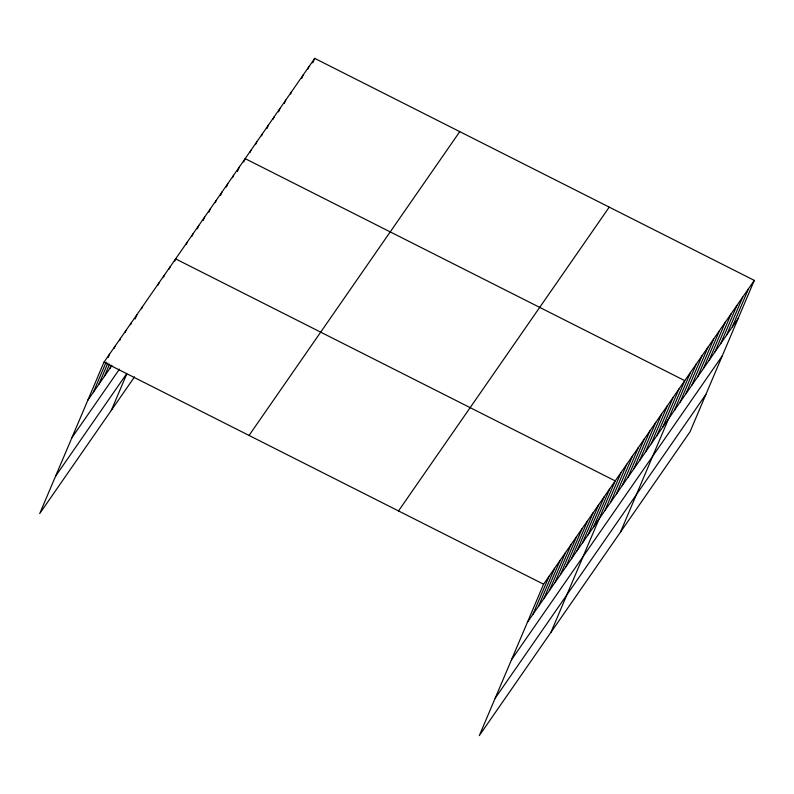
<?xml version="1.0" encoding="UTF-8"?>
<svg xmlns="http://www.w3.org/2000/svg" width="794" height="794" viewBox="0 0 794 794"><rect width="100%" height="100%" fill="white"/><g stroke="black" fill="none" stroke-linecap="round" stroke-linejoin="round"><path stroke-width="1.19" d="M754.3 280.401L543.572 584.205L479.298 735.631L690.026 431.827L754.3 280.401L314.702 58.369L103.974 362.173L39.7 513.599L134.523 376.882M93.305 392.345L106.158 362.074M108.053 357.598L109.483 354.233M98.813 384.395L107.855 363.096M114.048 348.526L115.001 346.283M104.332 376.455L109.562 364.118M119.557 340.576L120.509 338.343M109.84 368.505L111.269 365.141M125.065 332.636L126.018 330.393M130.583 324.686L131.526 322.443M135.139 318.99L137.044 314.503M141.6 308.797L142.553 306.553M158.135 284.957L159.088 282.724M163.643 277.017L164.596 274.774M169.162 269.067L170.105 266.824M111.349 410.3L126.732 374.043M174.67 261.127L175.623 258.884L615.221 480.916L550.947 632.332M186.262 244.413L187.215 242.17M192.059 236.056L193.002 233.823M197.369 228.831L198.798 225.466M203.165 220.474L204.594 217.109M208.961 212.117L210.39 208.753M215.234 202.639L216.186 200.406M220.553 195.413L221.983 192.049M226.35 187.056L227.779 183.692M232.622 177.578L233.565 175.335M237.466 171.464L239.361 166.978M243.728 161.996L245.157 158.631L684.765 380.654L620.491 532.079M250.001 152.517L250.954 150.274M255.797 144.161L256.75 141.918M261.593 135.804L262.546 133.561M266.913 128.568L268.342 125.214M273.186 119.1L274.138 116.857M278.505 111.865L279.925 108.5M284.302 103.508L285.721 100.143M290.564 94.029L291.517 91.796M301.68 78.447L303.109 75.083M307.953 68.969L308.906 66.726M312.796 62.855L314.702 58.369M532.903 614.377L549.091 576.255M538.421 606.427L554.599 568.315M543.93 598.487L560.107 560.365M549.438 590.538L565.616 552.426M554.956 582.598L571.134 544.476M560.465 574.648L576.643 536.536M565.973 566.698L582.151 528.586M571.491 558.758L587.669 520.646M577 550.808L593.178 512.696M582.508 542.868L598.686 504.746M588.017 534.918L604.204 496.806M593.535 526.978L609.713 488.856M604.839 510.671L621.017 472.559M610.636 502.314L626.813 464.202M616.432 493.967L632.61 455.845M622.218 485.61L638.406 447.498M628.014 477.254L644.192 439.142M633.811 468.897L649.988 430.785M639.607 460.55L655.784 422.428M645.403 452.193L661.581 414.081M651.199 443.836L667.377 405.724M656.995 435.479L673.173 397.367M662.792 427.132L678.969 389.01M674.374 410.419L690.552 372.307M680.17 402.062L696.348 363.95M685.966 393.705L702.144 355.593M691.763 385.358L707.94 347.236M697.559 377.001L713.737 338.889M703.355 368.644L719.533 330.532M709.151 360.287L725.329 322.175M714.937 351.941L731.125 313.819M720.734 343.584L736.911 305.472M726.53 335.227L742.708 297.115M732.326 326.87L748.504 288.758M87.797 400.295L111.904 365.528M71.926 437.683L119.457 369.15M55.57 476.202L126.534 373.905M249.038 435.449L459.766 131.645M398.509 510.939L609.236 207.135M527.395 622.317L738.122 318.523M511.525 659.715L722.252 355.911M495.168 698.234L705.896 394.429M103.974 362.173L543.572 584.205"/></g></svg>
